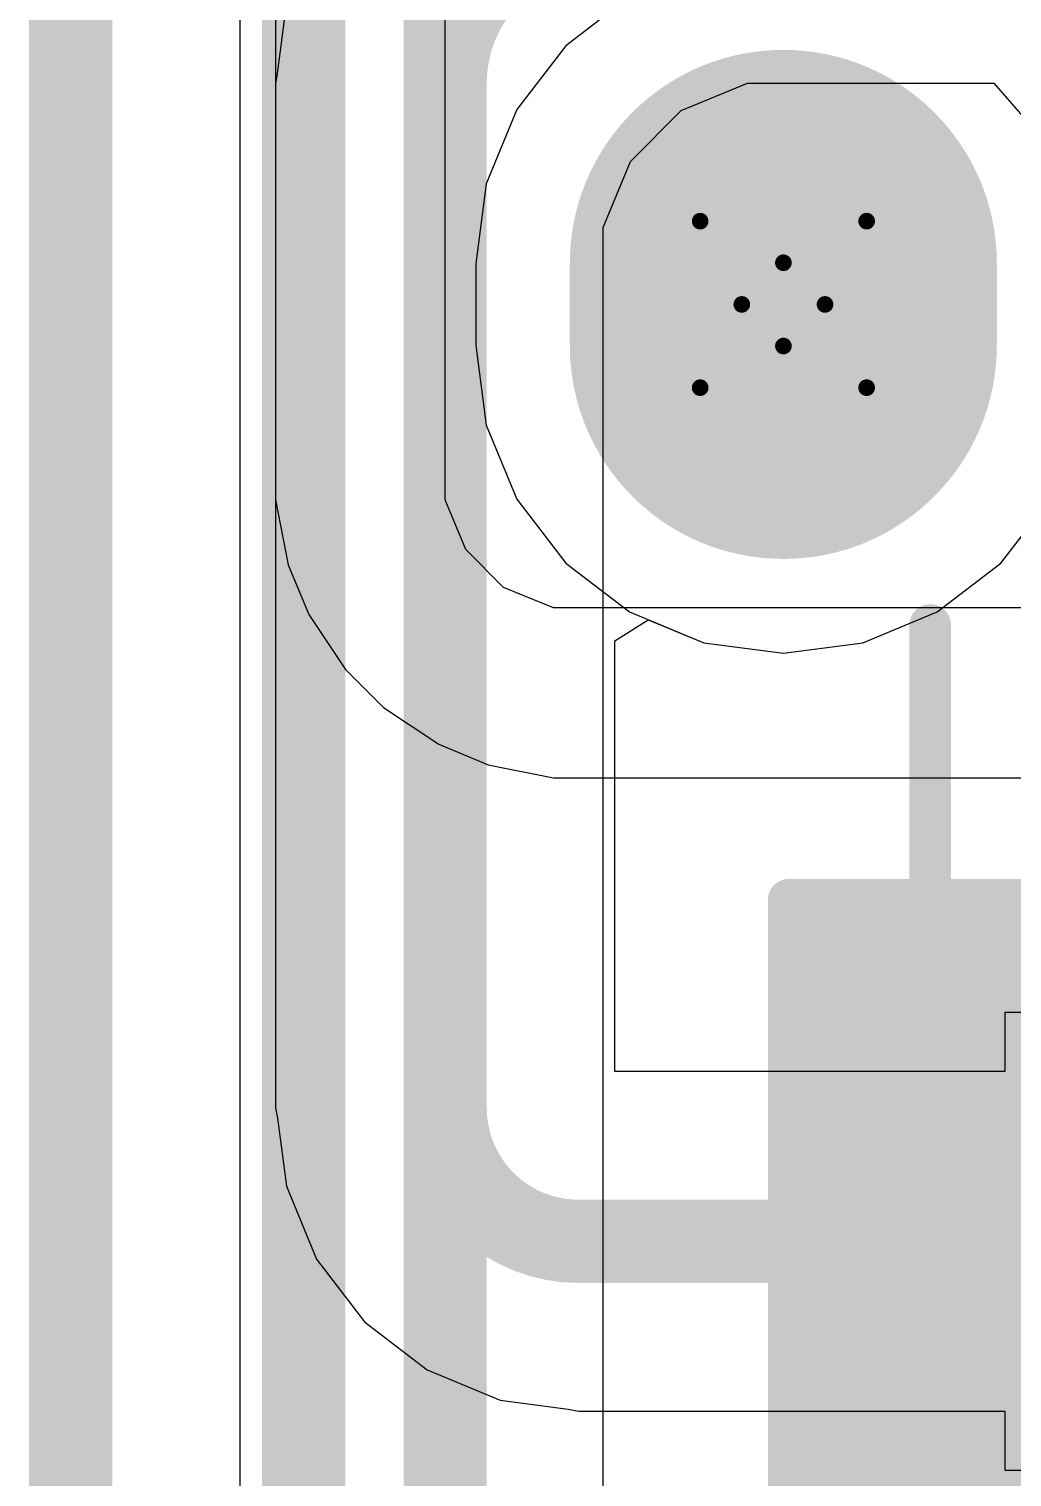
# Model space of a CAD drawing. Header units: inches. Extents: x 0 to 198, y 0 to 199.
# Drawn here: x -0.005 to 0.1131, y 1.1717 to 1.3456 of the extents above; entities that cross this region are included whole.
import ezdxf

# ---------------------------------------------------------------- set-up
doc = ezdxf.new("R2010")
doc.units = ezdxf.units.IN
doc.header["$MEASUREMENT"] = 0
for name, color, linetype in [('Board Outline', 216, 'Continuous'), ('Bottom Layer', 5, 'Continuous'), ('Bottom Overlay', 54, 'Continuous'), ('Bottom Paste', 16, 'Continuous'), ('Bottom Solder', 6, 'Continuous'), ('Drill Drawing', 1, 'Continuous'), ('Layer 1', 16, 'Continuous'), ('Layer 2', 76, 'Continuous'), ('Multi-Layer', 9, 'Continuous'), ('Pad Holes', 156, 'Continuous'), ('Top Layer', 1, 'Continuous'), ('Top Overlay', 2, 'Continuous'), ('Top Solder', 216, 'Continuous')]:
    doc.layers.add(name, color=color, linetype=linetype)

# ---------------------------------------------------------------- blocks, each defined once
blk = doc.blocks.new('U263_163N_4BQC65_235')
at = {"layer": 'Bottom Layer'}
h = blk.add_hatch(color=5, dxfattribs=at)
edge = h.paths.add_edge_path()
edge.add_arc((-0.09941, 0.08465), 0.02165, 90, 270)
edge.add_line((-0.09941, 0.06299), (-0.08957, 0.06299))
edge.add_arc((-0.08957, 0.08465), 0.02165, 270, 450)
edge.add_line((-0.08957, 0.1063), (-0.09941, 0.1063))
at = {"layer": 'Bottom Solder'}
h = blk.add_hatch(color=6, dxfattribs=at)
edge = h.paths.add_edge_path()
edge.add_arc((-0.09941, 0.08465), 0.02565, 90, 270)
edge.add_line((-0.09941, 0.05899), (-0.08957, 0.05899))
edge.add_arc((-0.08957, 0.08465), 0.02565, 270, 450)
edge.add_line((-0.08957, 0.1103), (-0.09941, 0.1103))
at = {"layer": 'Layer 1'}
h = blk.add_hatch(color=16, dxfattribs=at)
edge = h.paths.add_edge_path()
edge.add_arc((-0.09941, 0.08465), 0.02165, 90, 270)
edge.add_line((-0.09941, 0.06299), (-0.08957, 0.06299))
edge.add_arc((-0.08957, 0.08465), 0.02165, 270, 450)
edge.add_line((-0.08957, 0.1063), (-0.09941, 0.1063))
at = {"layer": 'Layer 2'}
h = blk.add_hatch(color=76, dxfattribs=at)
edge = h.paths.add_edge_path()
edge.add_arc((-0.09941, 0.08465), 0.02165, 90, 270)
edge.add_line((-0.09941, 0.06299), (-0.08957, 0.06299))
edge.add_arc((-0.08957, 0.08465), 0.02165, 270, 450)
edge.add_line((-0.08957, 0.1063), (-0.09941, 0.1063))
at = {"layer": 'Multi-Layer'}
h = blk.add_hatch(color=9, dxfattribs=at)
edge = h.paths.add_edge_path()
edge.add_arc((-0.09941, 0.08465), 0.02165, 90, 270)
edge.add_line((-0.09941, 0.06299), (-0.08957, 0.06299))
edge.add_arc((-0.08957, 0.08465), 0.02165, 270, 450)
edge.add_line((-0.08957, 0.1063), (-0.09941, 0.1063))
at = {"layer": 'Pad Holes'}
h = blk.add_hatch(color=7, dxfattribs=at)
edge = h.paths.add_edge_path()
edge.add_arc((-0.09941, 0.08465), 0.01181, 90, 270)
edge.add_line((-0.09941, 0.07284), (-0.08957, 0.07284))
edge.add_arc((-0.08957, 0.08465), 0.01181, 270, 450)
edge.add_line((-0.08957, 0.09646), (-0.09941, 0.09646))
at = {"layer": 'Top Layer'}
h = blk.add_hatch(color=1, dxfattribs=at)
edge = h.paths.add_edge_path()
edge.add_arc((-0.09941, 0.08465), 0.02165, 90, 270)
edge.add_line((-0.09941, 0.06299), (-0.08957, 0.06299))
edge.add_arc((-0.08957, 0.08465), 0.02165, 270, 450)
edge.add_line((-0.08957, 0.1063), (-0.09941, 0.1063))
at = {"layer": 'Top Solder'}
h = blk.add_hatch(color=216, dxfattribs=at)
edge = h.paths.add_edge_path()
edge.add_arc((-0.09941, 0.08465), 0.02565, 90, 270)
edge.add_line((-0.09941, 0.05899), (-0.08957, 0.05899))
edge.add_arc((-0.08957, 0.08465), 0.02565, 270, 450)
edge.add_line((-0.08957, 0.1103), (-0.09941, 0.1103))
at = {"layer": 'Top Overlay'}
for points in [[(-0.173, 0.067, 0.005, 0.005, 0), (-0.133, 0.067, 0.005, 0.005, 0)], [(-0.173, 0.067, 0.005, 0.005, 0), (-0.173, -0.067, 0.005, 0.005, 0)]]:
    blk.add_lwpolyline(points, format="xyseb", dxfattribs=at)
for points in [[(-0.17425, 0.067, 0.0025, 0.0025, 1), (-0.17175, 0.067, 0.0025, 0.0025, 1)], [(-0.17425, 0.067, 0.0025, 0.0025, 1), (-0.17175, 0.067, 0.0025, 0.0025, 1)], [(-0.13425, 0.067, 0.0025, 0.0025, 1), (-0.13175, 0.067, 0.0025, 0.0025, 1)]]:
    blk.add_lwpolyline(points, format="xyseb", close=True, dxfattribs=at)
blk = doc.blocks.new('C___1206_B_354')
at = {"layer": 'Bottom Layer'}
for points in [[(-0.08, 0.035), (-0.02, 0.035), (-0.02, -0.035), (-0.08, -0.035)], [(0.02, 0.035), (0.08, 0.035), (0.08, -0.035), (0.02, -0.035)]]:
    blk.add_hatch(color=5, dxfattribs=at).paths.add_polyline_path(points)
at = {"layer": 'Bottom Paste'}
for points in [[(-0.08, 0.035), (-0.02, 0.035), (-0.02, -0.035), (-0.08, -0.035)], [(0.02, 0.035), (0.08, 0.035), (0.08, -0.035), (0.02, -0.035)]]:
    blk.add_hatch(color=16, dxfattribs=at).paths.add_polyline_path(points)
at = {"layer": 'Bottom Solder'}
for points in [[(-0.084, 0.039), (-0.016, 0.039), (-0.016, -0.039), (-0.084, -0.039)], [(0.016, 0.039), (0.084, 0.039), (0.084, -0.039), (0.016, -0.039)]]:
    blk.add_hatch(color=6, dxfattribs=at).paths.add_polyline_path(points)
at = {"layer": 'Bottom Overlay'}
for points in [[(-0.024, 0.039, 0.005, 0.005, 0), (-0.084, 0.039, 0.005, 0.005, 0)], [(-0.084, 0.039, 0.005, 0.005, 0), (-0.084, -0.039, 0.005, 0.005, 0)], [(0.084, 0.039, 0.005, 0.005, 0), (0.024, 0.039, 0.005, 0.005, 0)], [(0.084, 0.039, 0.005, 0.005, 0), (0.084, -0.039, 0.005, 0.005, 0)], [(-0.024, -0.039, 0.005, 0.005, 0), (-0.084, -0.039, 0.005, 0.005, 0)], [(0.084, -0.039, 0.005, 0.005, 0), (0.024, -0.039, 0.005, 0.005, 0)]]:
    blk.add_lwpolyline(points, format="xyseb", dxfattribs=at)
for points in [[(-0.08525, 0.039, 0.0025, 0.0025, 1), (-0.08275, 0.039, 0.0025, 0.0025, 1)], [(-0.08525, 0.039, 0.0025, 0.0025, 1), (-0.08275, 0.039, 0.0025, 0.0025, 1)], [(-0.02525, 0.039, 0.0025, 0.0025, 1), (-0.02275, 0.039, 0.0025, 0.0025, 1)], [(0.02275, 0.039, 0.0025, 0.0025, 1), (0.02525, 0.039, 0.0025, 0.0025, 1)], [(0.08275, 0.039, 0.0025, 0.0025, 1), (0.08525, 0.039, 0.0025, 0.0025, 1)], [(0.08275, 0.039, 0.0025, 0.0025, 1), (0.08525, 0.039, 0.0025, 0.0025, 1)], [(-0.08525, -0.039, 0.0025, 0.0025, 1), (-0.08275, -0.039, 0.0025, 0.0025, 1)], [(-0.08525, -0.039, 0.0025, 0.0025, 1), (-0.08275, -0.039, 0.0025, 0.0025, 1)], [(-0.02525, -0.039, 0.0025, 0.0025, 1), (-0.02275, -0.039, 0.0025, 0.0025, 1)], [(0.02275, -0.039, 0.0025, 0.0025, 1), (0.02525, -0.039, 0.0025, 0.0025, 1)], [(0.08275, -0.039, 0.0025, 0.0025, 1), (0.08525, -0.039, 0.0025, 0.0025, 1)], [(0.08275, -0.039, 0.0025, 0.0025, 1), (0.08525, -0.039, 0.0025, 0.0025, 1)]]:
    blk.add_lwpolyline(points, format="xyseb", close=True, dxfattribs=at)

msp = doc.modelspace()

# ---------------------------------------------------------------- linework, layer by layer
at = {"layer": 'Board Outline'}
msp.add_lwpolyline([(0, 0, 0.01, 0.01, 0), (0, 4.72441, 0.01, 0.01, 0)], format="xyseb", dxfattribs=at)
at = {"layer": 'Bottom Layer'}
for p, q in [((0.07337, 1.33581), (0.08133, 1.3391)), ((0.08133, 1.3391), (0.08564, 1.3391)), ((0.08564, 1.3391), (0.11093, 1.3391)), ((0.11093, 1.3391), (0.11442, 1.3351)), ((0.06728, 1.32971), (0.07337, 1.33581)), ((0.06398, 1.32176), (0.06728, 1.32971)), ((0.06398, 1.31745), (0.06398, 1.32176)), ((0.06398, 1.31368), (0.06398, 1.31745)), ((0.06398, 1.31745), (0.06398, 1.31745)), ((0.06398, 1.31745), (0.06398, 1.31745)), ((0.06398, 1.12415), (0.06398, 1.31368))]:
    msp.add_line(p, q, dxfattribs=at)
for points in [[(0.028, 1.1049, 0.01, 0.01, 0), (0.028, 1.38433, 0.01, 0.01, 0)], [(0.045, 1.1049, 0.01, 0.01, 0), (0.045, 1.38433, 0.01, 0.01, 0)]]:
    msp.add_lwpolyline(points, format="xyseb", dxfattribs=at)
at = {"layer": 'Drill Drawing'}
for points in [[(0.07564, 1.32253, 0.002, 0.002, 0), (0.08564, 1.31753, 0.002, 0.002, 0)], [(0.07564, 1.32253, 0.002, 0.002, 0), (0.08064, 1.31253, 0.002, 0.002, 0)], [(0.08564, 1.31753, 0.002, 0.002, 0), (0.09564, 1.32253, 0.002, 0.002, 0)], [(0.09064, 1.31253, 0.002, 0.002, 0), (0.09564, 1.32253, 0.002, 0.002, 0)], [(0.07564, 1.30253, 0.002, 0.002, 0), (0.08064, 1.31253, 0.002, 0.002, 0)], [(0.09064, 1.31253, 0.002, 0.002, 0), (0.09564, 1.30253, 0.002, 0.002, 0)], [(0.07564, 1.30253, 0.002, 0.002, 0), (0.08564, 1.30753, 0.002, 0.002, 0)], [(0.08564, 1.30753, 0.002, 0.002, 0), (0.09564, 1.30253, 0.002, 0.002, 0)]]:
    msp.add_lwpolyline(points, format="xyseb", dxfattribs=at)
for points in [[(0.07514, 1.32253, 0.001, 0.001, 1), (0.07614, 1.32253, 0.001, 0.001, 1)], [(0.07514, 1.32253, 0.001, 0.001, 1), (0.07614, 1.32253, 0.001, 0.001, 1)], [(0.09514, 1.32253, 0.001, 0.001, 1), (0.09614, 1.32253, 0.001, 0.001, 1)], [(0.09514, 1.32253, 0.001, 0.001, 1), (0.09614, 1.32253, 0.001, 0.001, 1)], [(0.08514, 1.31753, 0.001, 0.001, 1), (0.08614, 1.31753, 0.001, 0.001, 1)], [(0.08514, 1.31753, 0.001, 0.001, 1), (0.08614, 1.31753, 0.001, 0.001, 1)], [(0.08014, 1.31253, 0.001, 0.001, 1), (0.08114, 1.31253, 0.001, 0.001, 1)], [(0.08014, 1.31253, 0.001, 0.001, 1), (0.08114, 1.31253, 0.001, 0.001, 1)], [(0.09014, 1.31253, 0.001, 0.001, 1), (0.09114, 1.31253, 0.001, 0.001, 1)], [(0.09014, 1.31253, 0.001, 0.001, 1), (0.09114, 1.31253, 0.001, 0.001, 1)], [(0.08514, 1.30753, 0.001, 0.001, 1), (0.08614, 1.30753, 0.001, 0.001, 1)], [(0.08514, 1.30753, 0.001, 0.001, 1), (0.08614, 1.30753, 0.001, 0.001, 1)], [(0.07514, 1.30253, 0.001, 0.001, 1), (0.07614, 1.30253, 0.001, 0.001, 1)], [(0.07514, 1.30253, 0.001, 0.001, 1), (0.07614, 1.30253, 0.001, 0.001, 1)], [(0.09514, 1.30253, 0.001, 0.001, 1), (0.09614, 1.30253, 0.001, 0.001, 1)], [(0.09514, 1.30253, 0.001, 0.001, 1), (0.09614, 1.30253, 0.001, 0.001, 1)]]:
    msp.add_lwpolyline(points, format="xyseb", close=True, dxfattribs=at)
at = {"layer": 'Layer 1'}
for p, q in [((0.02039, 0.33691), (0.02039, 4.38558)), ((0.02461, 1.52102), (0.02461, 1.2923)), ((0.045, 1.2923), (0.045, 1.52102)), ((0.02461, 1.2923), (0.02461, 1.28907)), ((0.045, 1.28907), (0.045, 1.2923)), ((0.02461, 1.28907), (0.02616, 1.28126)), ((0.04747, 1.28311), (0.045, 1.28907)), ((0.05203, 1.27854), (0.04747, 1.28311)), ((0.02616, 1.28126), (0.02616, 1.28126)), ((0.02616, 1.28126), (0.02863, 1.2753)), ((0.058, 1.27607), (0.05203, 1.27854)), ((0.02863, 1.2753), (0.02863, 1.2753)), ((0.02863, 1.2753), (0.03305, 1.26869)), ((0.12208, 1.27607), (0.058, 1.27607)), ((0.03305, 1.26869), (0.03761, 1.26412)), ((0.03761, 1.26412), (0.04423, 1.2597)), ((0.04423, 1.2597), (0.05019, 1.25723)), ((0.05019, 1.25723), (0.058, 1.25568)), ((0.058, 1.25568), (0.12208, 1.25568))]:
    msp.add_line(p, q, dxfattribs=at)
at = {"layer": 'Layer 2'}
for p, q in [((0.02039, 0.33691), (0.02039, 2.38775)), ((0.06715, 1.34947), (0.05949, 1.34359)), ((0.05949, 1.34359), (0.05362, 1.33593)), ((0.05362, 1.33593), (0.04993, 1.32702)), ((0.04993, 1.32702), (0.04867, 1.31745)), ((0.04867, 1.31745), (0.04867, 1.30761)), ((0.04867, 1.30761), (0.04993, 1.29804)), ((0.04993, 1.29804), (0.05362, 1.28912)), ((0.05362, 1.28912), (0.05949, 1.28147)), ((0.11178, 1.28147), (0.11765, 1.28912)), ((0.05949, 1.28147), (0.06715, 1.27559)), ((0.10412, 1.27559), (0.11178, 1.28147)), ((0.06715, 1.27559), (0.07607, 1.2719)), ((0.0952, 1.2719), (0.10412, 1.27559)), ((0.07607, 1.2719), (0.08564, 1.27064)), ((0.08564, 1.27064), (0.0952, 1.2719))]:
    msp.add_line(p, q, dxfattribs=at)
at = {"layer": 'Top Layer'}
for p, q in [((0.02039, 0.33691), (0.02039, 4.38558)), ((0.026, 1.34921), (0.02478, 1.33996)), ((0.02478, 1.33996), (0.02461, 1.3391)), ((0.02461, 1.3391), (0.02461, 1.21601)), ((0.11178, 1.28147), (0.11765, 1.28912)), ((0.10412, 1.27559), (0.11178, 1.28147)), ((0.0952, 1.2719), (0.10412, 1.27559)), ((0.06539, 1.27212), (0.06939, 1.27466)), ((0.06939, 1.27466), (0.07607, 1.2719)), ((0.06539, 1.22039), (0.06539, 1.27212)), ((0.07607, 1.2719), (0.08564, 1.27064)), ((0.08564, 1.27064), (0.0952, 1.2719)), ((0.16023, 1.2275), (0.11223, 1.2275)), ((0.11223, 1.2275), (0.11223, 1.22039)), ((0.11223, 1.22039), (0.06539, 1.22039)), ((0.02461, 1.21601), (0.02485, 1.2148)), ((0.02485, 1.2148), (0.02593, 1.20661)), ((0.02593, 1.20661), (0.02956, 1.19785)), ((0.02956, 1.19785), (0.03533, 1.19033)), ((0.03533, 1.19033), (0.04285, 1.18456)), ((0.04285, 1.18456), (0.05161, 1.18093)), ((0.05161, 1.18093), (0.0598, 1.17985)), ((0.0598, 1.17985), (0.06101, 1.17961)), ((0.06101, 1.17961), (0.11223, 1.17961)), ((0.11223, 1.17961), (0.11223, 1.1725)), ((0.11223, 1.1725), (0.16023, 1.1725))]:
    msp.add_line(p, q, dxfattribs=at)
for points in [[(0.045, 1.3391, 0.01, 0.01, -0.414214), (0.0637, 1.3578, 0.01, 0.01, 0)], [(0.045, 1.21601, 0.01, 0.01, 0), (0.045, 1.3391, 0.01, 0.01, 0)], [(0.06101, 1.2, 0.01, 0.01, -0.414214), (0.045, 1.21601, 0.01, 0.01, 0)], [(0.06101, 1.2, 0.01, 0.01, 0), (0.13623, 1.2, 0.01, 0.01, 0)]]:
    msp.add_lwpolyline(points, format="xyseb", dxfattribs=at)
for points in [[(0.0425, 1.3391, 0.005, 0.005, 1), (0.0475, 1.3391, 0.005, 0.005, 1)], [(0.0425, 1.3391, 0.005, 0.005, 1), (0.0475, 1.3391, 0.005, 0.005, 1)], [(0.0425, 1.21601, 0.005, 0.005, 1), (0.0475, 1.21601, 0.005, 0.005, 1)], [(0.0425, 1.21601, 0.005, 0.005, 1), (0.0475, 1.21601, 0.005, 0.005, 1)], [(0.05851, 1.2, 0.005, 0.005, 1), (0.06351, 1.2, 0.005, 0.005, 1)], [(0.05851, 1.2, 0.005, 0.005, 1), (0.06351, 1.2, 0.005, 0.005, 1)]]:
    msp.add_lwpolyline(points, format="xyseb", close=True, dxfattribs=at)

# ---------------------------------------------------------------- block references
for name, p, rotation in [('U263_163N_4BQC65_235', (0.17028, 1.40702), 90), ('C___1206_B_354', (0.17028, 1.20202), 180)]:
    msp.add_blockref(name, p, dxfattribs=dict(rotation=rotation))

doc.saveas('drawing.dxf')
